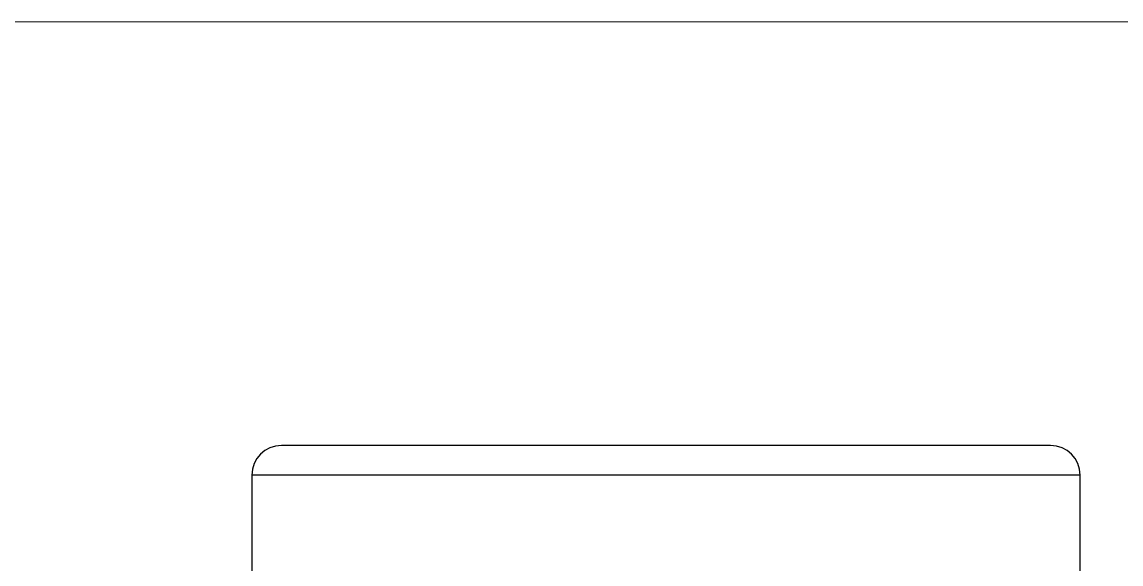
# Model space of a CAD drawing. Extents: x 0 to 1354, y 0 to 992.
# Drawn here: x 317.2 to 354.35, y 918.65 to 936.96 of the extents above; entities that cross this region are included whole.
import ezdxf

# ---------------------------------------------------------------- set-up
doc = ezdxf.new("R2010")
doc.units = 0
doc.header["$LTSCALE"] = 10
doc.header["$MEASUREMENT"] = 0
doc.layers.add('1', color=7, linetype='CONTINUOUS')
doc.layers.add('치수선', color=7, linetype='CONTINUOUS', lineweight=20)

msp = doc.modelspace()

# ---------------------------------------------------------------- linework, layer by layer
at = {"layer": '1', "color": 7, "linetype": 'Continuous', "lineweight": -3}
for p, q in [((351.971, 922.654), (325.971, 922.654)), ((352.971, 921.654), (324.971, 921.654)), ((324.971, 921.654), (324.971, 889.654)), ((352.971, 889.654), (352.971, 921.654))]:
    msp.add_line(p, q, dxfattribs=at)
for centre, start, end in [((325.971, 921.654), 90, 180), ((351.971, 921.654), 0, 90)]:
    msp.add_arc(centre, 1, start, end, dxfattribs=at)
at = {"layer": '치수선'}
msp.add_line((949.474, 936.962), (172.74, 936.962), dxfattribs=at)

doc.saveas('drawing.dxf')
